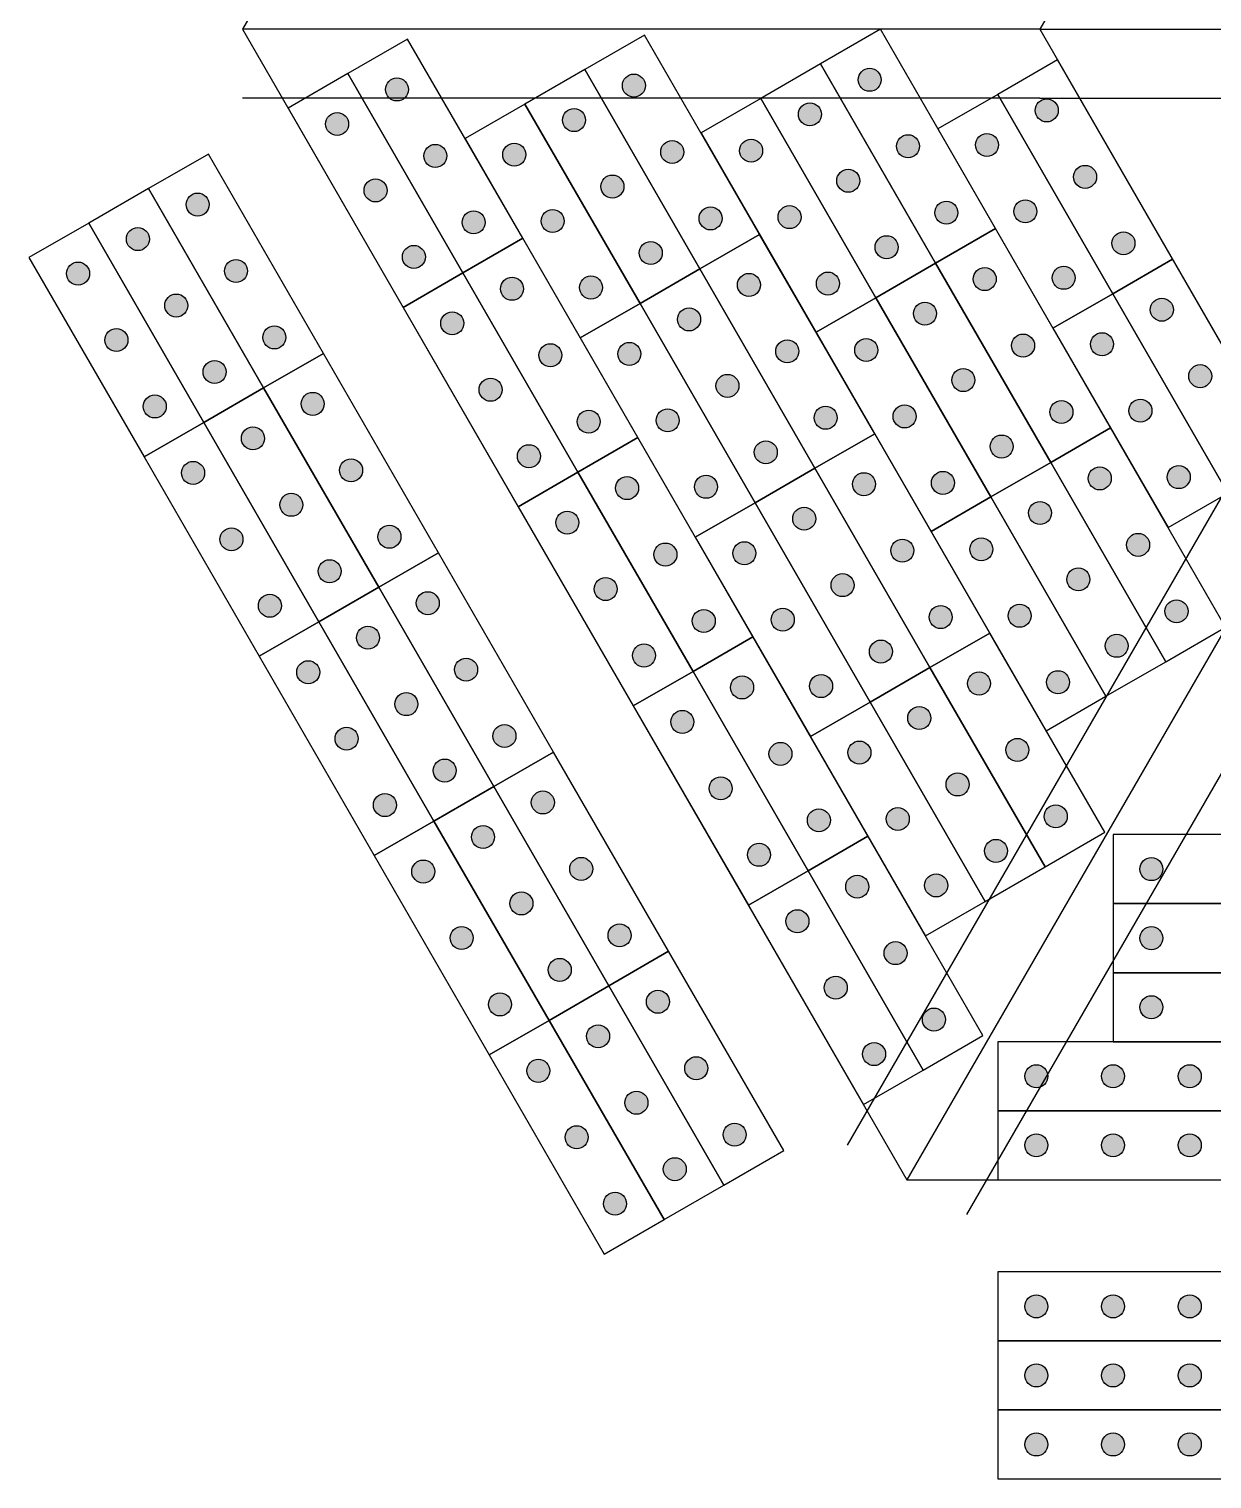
# Model space of a CAD drawing. Header units: millimetres. Extents: x 1388 to 8110, y -1425 to 5021.
# Drawn here: x 2385.8 to 2642.9, y 961.3 to 1276.3 of the extents above; entities that cross this region are included whole.
import ezdxf

# ---------------------------------------------------------------- set-up
doc = ezdxf.new("R2010")
doc.units = ezdxf.units.MM

msp = doc.modelspace()

# ---------------------------------------------------------------- hatches: boundary and pattern name
at = {"true_color": 0xf1eb1f}
h = msp.add_hatch(color=2, dxfattribs=at)
h.dxf.hatch_style = 1
h.paths.add_polyline_path([(2519.754, 1263.999, 1), (2514.754, 1263.999, 1)])
h = msp.add_hatch(color=2, dxfattribs=at)
h.dxf.hatch_style = 1
h.paths.add_polyline_path([(2570.992, 1265.252, 1), (2565.992, 1265.252, 1)])
h = msp.add_hatch(color=2, dxfattribs=at)
h.dxf.hatch_style = 1
h.paths.add_polyline_path([(2468.283, 1263.15, 1), (2463.283, 1263.15, 1)])
h = msp.add_hatch(color=2, dxfattribs=at)
h.dxf.hatch_style = 1
h.paths.add_polyline_path([(2558.002, 1257.752, 1), (2553.002, 1257.752, 1)])
h = msp.add_hatch(color=2, dxfattribs=at)
h.dxf.hatch_style = 1
h.paths.add_polyline_path([(2609.473, 1258.601, 1), (2604.473, 1258.601, 1)])
h = msp.add_hatch(color=2, dxfattribs=at)
h.dxf.hatch_style = 1
h.paths.add_polyline_path([(2455.292, 1255.65, 1), (2450.292, 1255.65, 1)])
h = msp.add_hatch(color=2, dxfattribs=at)
h.dxf.hatch_style = 1
h.paths.add_polyline_path([(2506.763, 1256.499, 1), (2501.763, 1256.499, 1)])
h = msp.add_hatch(color=2, dxfattribs=at)
h.dxf.hatch_style = 1
h.paths.add_polyline_path([(2476.616, 1248.716, 1), (2471.616, 1248.716, 1)])
h = msp.add_hatch(color=2, dxfattribs=at)
h.dxf.hatch_style = 1
h.paths.add_polyline_path([(2493.773, 1248.999, 1), (2488.773, 1248.999, 1)])
h = msp.add_hatch(color=2, dxfattribs=at)
h.dxf.hatch_style = 1
h.paths.add_polyline_path([(2528.087, 1249.565, 1), (2523.087, 1249.565, 1)])
h = msp.add_hatch(color=2, dxfattribs=at)
h.dxf.hatch_style = 1
h.paths.add_polyline_path([(2545.244, 1249.848, 1), (2540.244, 1249.848, 1)])
h = msp.add_hatch(color=2, dxfattribs=at)
h.dxf.hatch_style = 1
h.paths.add_polyline_path([(2579.325, 1250.818, 1), (2574.325, 1250.818, 1)])
h = msp.add_hatch(color=2, dxfattribs=at)
h.dxf.hatch_style = 1
h.paths.add_polyline_path([(2596.482, 1251.101, 1), (2591.482, 1251.101, 1)])
h = msp.add_hatch(color=2, dxfattribs=at)
h.dxf.hatch_style = 1
h.paths.add_polyline_path([(2515.097, 1242.065, 1), (2510.097, 1242.065, 1)])
h = msp.add_hatch(color=2, dxfattribs=at)
h.dxf.hatch_style = 1
h.paths.add_polyline_path([(2566.335, 1243.318, 1), (2561.335, 1243.318, 1)])
h = msp.add_hatch(color=2, dxfattribs=at)
h.dxf.hatch_style = 1
h.paths.add_polyline_path([(2617.806, 1244.167, 1), (2612.806, 1244.167, 1)])
h = msp.add_hatch(color=2, dxfattribs=at)
h.dxf.hatch_style = 1
h.paths.add_polyline_path([(2463.626, 1241.216, 1), (2458.626, 1241.216, 1)])
h = msp.add_hatch(color=2, dxfattribs=at)
h.dxf.hatch_style = 1
h.paths.add_polyline_path([(2424.981, 1238.15, 1), (2419.981, 1238.15, 1)])
h = msp.add_hatch(color=2, dxfattribs=at)
h.dxf.hatch_style = 1
h.paths.add_polyline_path([(2587.659, 1236.384, 1), (2582.659, 1236.384, 1)])
h = msp.add_hatch(color=2, dxfattribs=at)
h.dxf.hatch_style = 1
h.paths.add_polyline_path([(2604.816, 1236.667, 1), (2599.816, 1236.667, 1)])
h = msp.add_hatch(color=2, dxfattribs=at)
h.dxf.hatch_style = 1
h.paths.add_polyline_path([(2484.949, 1234.282, 1), (2479.949, 1234.282, 1)])
h = msp.add_hatch(color=2, dxfattribs=at)
h.dxf.hatch_style = 1
h.paths.add_polyline_path([(2502.106, 1234.565, 1), (2497.106, 1234.565, 1)])
h = msp.add_hatch(color=2, dxfattribs=at)
h.dxf.hatch_style = 1
h.paths.add_polyline_path([(2536.42, 1235.131, 1), (2531.42, 1235.131, 1)])
h = msp.add_hatch(color=2, dxfattribs=at)
h.dxf.hatch_style = 1
h.paths.add_polyline_path([(2553.577, 1235.415, 1), (2548.577, 1235.415, 1)])
h = msp.add_hatch(color=2, dxfattribs=at)
h.dxf.hatch_style = 1
h.paths.add_polyline_path([(2411.991, 1230.65, 1), (2406.991, 1230.65, 1)])
h = msp.add_hatch(color=2, dxfattribs=at)
h.dxf.hatch_style = 1
h.paths.add_polyline_path([(2626.139, 1229.734, 1), (2621.139, 1229.734, 1)])
h = msp.add_hatch(color=2, dxfattribs=at)
h.dxf.hatch_style = 1
h.paths.add_polyline_path([(2471.959, 1226.782, 1), (2466.959, 1226.782, 1)])
h = msp.add_hatch(color=2, dxfattribs=at)
h.dxf.hatch_style = 1
h.paths.add_polyline_path([(2523.43, 1227.631, 1), (2518.43, 1227.631, 1)])
h = msp.add_hatch(color=2, dxfattribs=at)
h.dxf.hatch_style = 1
h.paths.add_polyline_path([(2574.668, 1228.884, 1), (2569.668, 1228.884, 1)])
h = msp.add_hatch(color=2, dxfattribs=at)
h.dxf.hatch_style = 1
h.paths.add_polyline_path([(2399.001, 1223.15, 1), (2394.001, 1223.15, 1)])
h = msp.add_hatch(color=2, dxfattribs=at)
h.dxf.hatch_style = 1
h.paths.add_polyline_path([(2433.315, 1223.716, 1), (2428.315, 1223.716, 1)])
h = msp.add_hatch(color=2, dxfattribs=at)
h.dxf.hatch_style = 1
h.paths.add_polyline_path([(2493.283, 1219.848, 1), (2488.283, 1219.848, 1)])
h = msp.add_hatch(color=2, dxfattribs=at)
h.dxf.hatch_style = 1
h.paths.add_polyline_path([(2510.44, 1220.131, 1), (2505.44, 1220.131, 1)])
h = msp.add_hatch(color=2, dxfattribs=at)
h.dxf.hatch_style = 1
h.paths.add_polyline_path([(2544.754, 1220.698, 1), (2539.754, 1220.698, 1)])
h = msp.add_hatch(color=2, dxfattribs=at)
h.dxf.hatch_style = 1
h.paths.add_polyline_path([(2561.911, 1220.981, 1), (2556.911, 1220.981, 1)])
h = msp.add_hatch(color=2, dxfattribs=at)
h.dxf.hatch_style = 1
h.paths.add_polyline_path([(2595.992, 1221.951, 1), (2590.992, 1221.951, 1)])
h = msp.add_hatch(color=2, dxfattribs=at)
h.dxf.hatch_style = 1
h.paths.add_polyline_path([(2613.149, 1222.234, 1), (2608.149, 1222.234, 1)])
h = msp.add_hatch(color=2, dxfattribs=at)
h.dxf.hatch_style = 1
h.paths.add_polyline_path([(2420.324, 1216.216, 1), (2415.324, 1216.216, 1)])
h = msp.add_hatch(color=2, dxfattribs=at)
h.dxf.hatch_style = 1
h.paths.add_polyline_path([(2583.002, 1214.451, 1), (2578.002, 1214.451, 1)])
h = msp.add_hatch(color=2, dxfattribs=at)
h.dxf.hatch_style = 1
h.paths.add_polyline_path([(2634.473, 1215.3, 1), (2629.473, 1215.3, 1)])
h = msp.add_hatch(color=2, dxfattribs=at)
h.dxf.hatch_style = 1
h.paths.add_polyline_path([(2480.292, 1212.348, 1), (2475.292, 1212.348, 1)])
h = msp.add_hatch(color=2, dxfattribs=at)
h.dxf.hatch_style = 1
h.paths.add_polyline_path([(2531.763, 1213.198, 1), (2526.763, 1213.198, 1)])
h = msp.add_hatch(color=2, dxfattribs=at)
h.dxf.hatch_style = 1
h.paths.add_polyline_path([(2407.334, 1208.716, 1), (2402.334, 1208.716, 1)])
h = msp.add_hatch(color=2, dxfattribs=at)
h.dxf.hatch_style = 1
h.paths.add_polyline_path([(2441.648, 1209.282, 1), (2436.648, 1209.282, 1)])
h = msp.add_hatch(color=2, dxfattribs=at)
h.dxf.hatch_style = 1
h.paths.add_polyline_path([(2604.325, 1207.517, 1), (2599.325, 1207.517, 1)])
h = msp.add_hatch(color=2, dxfattribs=at)
h.dxf.hatch_style = 1
h.paths.add_polyline_path([(2621.482, 1207.8, 1), (2616.482, 1207.8, 1)])
h = msp.add_hatch(color=2, dxfattribs=at)
h.dxf.hatch_style = 1
h.paths.add_polyline_path([(2501.616, 1205.415, 1), (2496.616, 1205.415, 1)])
h = msp.add_hatch(color=2, dxfattribs=at)
h.dxf.hatch_style = 1
h.paths.add_polyline_path([(2518.773, 1205.698, 1), (2513.773, 1205.698, 1)])
h = msp.add_hatch(color=2, dxfattribs=at)
h.dxf.hatch_style = 1
h.paths.add_polyline_path([(2553.087, 1206.264, 1), (2548.087, 1206.264, 1)])
h = msp.add_hatch(color=2, dxfattribs=at)
h.dxf.hatch_style = 1
h.paths.add_polyline_path([(2570.244, 1206.547, 1), (2565.244, 1206.547, 1)])
h = msp.add_hatch(color=2, dxfattribs=at)
h.dxf.hatch_style = 1
h.paths.add_polyline_path([(2428.658, 1201.782, 1), (2423.658, 1201.782, 1)])
h = msp.add_hatch(color=2, dxfattribs=at)
h.dxf.hatch_style = 1
h.paths.add_polyline_path([(2488.626, 1197.915, 1), (2483.626, 1197.915, 1)])
h = msp.add_hatch(color=2, dxfattribs=at)
h.dxf.hatch_style = 1
h.paths.add_polyline_path([(2540.097, 1198.764, 1), (2535.097, 1198.764, 1)])
h = msp.add_hatch(color=2, dxfattribs=at)
h.dxf.hatch_style = 1
h.paths.add_polyline_path([(2591.335, 1200.017, 1), (2586.335, 1200.017, 1)])
h = msp.add_hatch(color=2, dxfattribs=at)
h.dxf.hatch_style = 1
h.paths.add_polyline_path([(2642.806, 1200.866, 1), (2637.806, 1200.866, 1)])
h = msp.add_hatch(color=2, dxfattribs=at)
h.dxf.hatch_style = 1
h.paths.add_polyline_path([(2449.981, 1194.848, 1), (2444.981, 1194.848, 1)])
h = msp.add_hatch(color=2, dxfattribs=at)
h.dxf.hatch_style = 1
h.paths.add_polyline_path([(2415.667, 1194.282, 1), (2410.667, 1194.282, 1)])
h = msp.add_hatch(color=2, dxfattribs=at)
h.dxf.hatch_style = 1
h.paths.add_polyline_path([(2561.42, 1191.83, 1), (2556.42, 1191.83, 1)])
h = msp.add_hatch(color=2, dxfattribs=at)
h.dxf.hatch_style = 1
h.paths.add_polyline_path([(2578.577, 1192.113, 1), (2573.577, 1192.113, 1)])
h = msp.add_hatch(color=2, dxfattribs=at)
h.dxf.hatch_style = 1
h.paths.add_polyline_path([(2612.659, 1193.083, 1), (2607.659, 1193.083, 1)])
h = msp.add_hatch(color=2, dxfattribs=at)
h.dxf.hatch_style = 1
h.paths.add_polyline_path([(2629.816, 1193.366, 1), (2624.816, 1193.366, 1)])
h = msp.add_hatch(color=2, dxfattribs=at)
h.dxf.hatch_style = 1
h.paths.add_polyline_path([(2509.949, 1190.981, 1), (2504.949, 1190.981, 1)])
h = msp.add_hatch(color=2, dxfattribs=at)
h.dxf.hatch_style = 1
h.paths.add_polyline_path([(2527.106, 1191.264, 1), (2522.106, 1191.264, 1)])
h = msp.add_hatch(color=2, dxfattribs=at)
h.dxf.hatch_style = 1
h.paths.add_polyline_path([(2436.991, 1187.348, 1), (2431.991, 1187.348, 1)])
h = msp.add_hatch(color=2, dxfattribs=at)
h.dxf.hatch_style = 1
h.paths.add_polyline_path([(2599.668, 1185.583, 1), (2594.668, 1185.583, 1)])
h = msp.add_hatch(color=2, dxfattribs=at)
h.dxf.hatch_style = 1
h.paths.add_polyline_path([(2496.959, 1183.481, 1), (2491.959, 1183.481, 1)])
h = msp.add_hatch(color=2, dxfattribs=at)
h.dxf.hatch_style = 1
h.paths.add_polyline_path([(2548.43, 1184.33, 1), (2543.43, 1184.33, 1)])
h = msp.add_hatch(color=2, dxfattribs=at)
h.dxf.hatch_style = 1
h.paths.add_polyline_path([(2424.001, 1179.848, 1), (2419.001, 1179.848, 1)])
h = msp.add_hatch(color=2, dxfattribs=at)
h.dxf.hatch_style = 1
h.paths.add_polyline_path([(2458.315, 1180.415, 1), (2453.315, 1180.415, 1)])
h = msp.add_hatch(color=2, dxfattribs=at)
h.dxf.hatch_style = 1
h.paths.add_polyline_path([(2638.149, 1178.932, 1), (2633.149, 1178.932, 1)])
h = msp.add_hatch(color=2, dxfattribs=at)
h.dxf.hatch_style = 1
h.paths.add_polyline_path([(2518.283, 1176.547, 1), (2513.283, 1176.547, 1)])
h = msp.add_hatch(color=2, dxfattribs=at)
h.dxf.hatch_style = 1
h.paths.add_polyline_path([(2535.44, 1176.83, 1), (2530.44, 1176.83, 1)])
h = msp.add_hatch(color=2, dxfattribs=at)
h.dxf.hatch_style = 1
h.paths.add_polyline_path([(2569.754, 1177.396, 1), (2564.754, 1177.396, 1)])
h = msp.add_hatch(color=2, dxfattribs=at)
h.dxf.hatch_style = 1
h.paths.add_polyline_path([(2586.911, 1177.68, 1), (2581.911, 1177.68, 1)])
h = msp.add_hatch(color=2, dxfattribs=at)
h.dxf.hatch_style = 1
h.paths.add_polyline_path([(2620.992, 1178.649, 1), (2615.992, 1178.649, 1)])
h = msp.add_hatch(color=2, dxfattribs=at)
h.dxf.hatch_style = 1
h.paths.add_polyline_path([(2445.324, 1172.915, 1), (2440.324, 1172.915, 1)])
h = msp.add_hatch(color=2, dxfattribs=at)
h.dxf.hatch_style = 1
h.paths.add_polyline_path([(2556.763, 1169.896, 1), (2551.763, 1169.896, 1)])
h = msp.add_hatch(color=2, dxfattribs=at)
h.dxf.hatch_style = 1
h.paths.add_polyline_path([(2608.002, 1171.149, 1), (2603.002, 1171.149, 1)])
h = msp.add_hatch(color=2, dxfattribs=at)
h.dxf.hatch_style = 1
h.paths.add_polyline_path([(2505.292, 1169.047, 1), (2500.292, 1169.047, 1)])
h = msp.add_hatch(color=2, dxfattribs=at)
h.dxf.hatch_style = 1
h.paths.add_polyline_path([(2432.334, 1165.415, 1), (2427.334, 1165.415, 1)])
h = msp.add_hatch(color=2, dxfattribs=at)
h.dxf.hatch_style = 1
h.paths.add_polyline_path([(2466.648, 1165.981, 1), (2461.648, 1165.981, 1)])
h = msp.add_hatch(color=2, dxfattribs=at)
h.dxf.hatch_style = 1
h.paths.add_polyline_path([(2595.244, 1163.246, 1), (2590.244, 1163.246, 1)])
h = msp.add_hatch(color=2, dxfattribs=at)
h.dxf.hatch_style = 1
h.paths.add_polyline_path([(2629.325, 1164.216, 1), (2624.325, 1164.216, 1)])
h = msp.add_hatch(color=2, dxfattribs=at)
h.dxf.hatch_style = 1
h.paths.add_polyline_path([(2526.616, 1162.113, 1), (2521.616, 1162.113, 1)])
h = msp.add_hatch(color=2, dxfattribs=at)
h.dxf.hatch_style = 1
h.paths.add_polyline_path([(2543.773, 1162.396, 1), (2538.773, 1162.396, 1)])
h = msp.add_hatch(color=2, dxfattribs=at)
h.dxf.hatch_style = 1
h.paths.add_polyline_path([(2578.087, 1162.963, 1), (2573.087, 1162.963, 1)])
h = msp.add_hatch(color=2, dxfattribs=at)
h.dxf.hatch_style = 1
h.paths.add_polyline_path([(2453.658, 1158.481, 1), (2448.658, 1158.481, 1)])
h = msp.add_hatch(color=2, dxfattribs=at)
h.dxf.hatch_style = 1
h.paths.add_polyline_path([(2513.626, 1154.613, 1), (2508.626, 1154.613, 1)])
h = msp.add_hatch(color=2, dxfattribs=at)
h.dxf.hatch_style = 1
h.paths.add_polyline_path([(2565.097, 1155.463, 1), (2560.097, 1155.463, 1)])
h = msp.add_hatch(color=2, dxfattribs=at)
h.dxf.hatch_style = 1
h.paths.add_polyline_path([(2616.335, 1156.716, 1), (2611.335, 1156.716, 1)])
h = msp.add_hatch(color=2, dxfattribs=at)
h.dxf.hatch_style = 1
h.paths.add_polyline_path([(2440.667, 1150.981, 1), (2435.667, 1150.981, 1)])
h = msp.add_hatch(color=2, dxfattribs=at)
h.dxf.hatch_style = 1
h.paths.add_polyline_path([(2474.981, 1151.547, 1), (2469.981, 1151.547, 1)])
h = msp.add_hatch(color=2, dxfattribs=at)
h.dxf.hatch_style = 1
h.paths.add_polyline_path([(2534.949, 1147.68, 1), (2529.949, 1147.68, 1)])
h = msp.add_hatch(color=2, dxfattribs=at)
h.dxf.hatch_style = 1
h.paths.add_polyline_path([(2552.106, 1147.963, 1), (2547.106, 1147.963, 1)])
h = msp.add_hatch(color=2, dxfattribs=at)
h.dxf.hatch_style = 1
h.paths.add_polyline_path([(2586.42, 1148.529, 1), (2581.42, 1148.529, 1)])
h = msp.add_hatch(color=2, dxfattribs=at)
h.dxf.hatch_style = 1
h.paths.add_polyline_path([(2603.577, 1148.812, 1), (2598.577, 1148.812, 1)])
h = msp.add_hatch(color=2, dxfattribs=at)
h.dxf.hatch_style = 1
h.paths.add_polyline_path([(2637.659, 1149.782, 1), (2632.659, 1149.782, 1)])
h = msp.add_hatch(color=2, dxfattribs=at)
h.dxf.hatch_style = 1
h.paths.add_polyline_path([(2461.991, 1144.047, 1), (2456.991, 1144.047, 1)])
h = msp.add_hatch(color=2, dxfattribs=at)
h.dxf.hatch_style = 1
h.paths.add_polyline_path([(2624.668, 1142.282, 1), (2619.668, 1142.282, 1)])
h = msp.add_hatch(color=2, dxfattribs=at)
h.dxf.hatch_style = 1
h.paths.add_polyline_path([(2521.959, 1140.18, 1), (2516.959, 1140.18, 1)])
h = msp.add_hatch(color=2, dxfattribs=at)
h.dxf.hatch_style = 1
h.paths.add_polyline_path([(2573.43, 1141.029, 1), (2568.43, 1141.029, 1)])
h = msp.add_hatch(color=2, dxfattribs=at)
h.dxf.hatch_style = 1
h.paths.add_polyline_path([(2449.001, 1136.547, 1), (2444.001, 1136.547, 1)])
h = msp.add_hatch(color=2, dxfattribs=at)
h.dxf.hatch_style = 1
h.paths.add_polyline_path([(2483.315, 1137.113, 1), (2478.315, 1137.113, 1)])
h = msp.add_hatch(color=2, dxfattribs=at)
h.dxf.hatch_style = 1
h.paths.add_polyline_path([(2543.283, 1133.246, 1), (2538.283, 1133.246, 1)])
h = msp.add_hatch(color=2, dxfattribs=at)
h.dxf.hatch_style = 1
h.paths.add_polyline_path([(2560.44, 1133.529, 1), (2555.44, 1133.529, 1)])
h = msp.add_hatch(color=2, dxfattribs=at)
h.dxf.hatch_style = 1
h.paths.add_polyline_path([(2594.754, 1134.095, 1), (2589.754, 1134.095, 1)])
h = msp.add_hatch(color=2, dxfattribs=at)
h.dxf.hatch_style = 1
h.paths.add_polyline_path([(2611.911, 1134.378, 1), (2606.911, 1134.378, 1)])
h = msp.add_hatch(color=2, dxfattribs=at)
h.dxf.hatch_style = 1
h.paths.add_polyline_path([(2470.324, 1129.613, 1), (2465.324, 1129.613, 1)])
h = msp.add_hatch(color=2, dxfattribs=at)
h.dxf.hatch_style = 1
h.paths.add_polyline_path([(2530.292, 1125.746, 1), (2525.292, 1125.746, 1)])
h = msp.add_hatch(color=2, dxfattribs=at)
h.dxf.hatch_style = 1
h.paths.add_polyline_path([(2581.763, 1126.595, 1), (2576.763, 1126.595, 1)])
h = msp.add_hatch(color=2, dxfattribs=at)
h.dxf.hatch_style = 1
h.paths.add_polyline_path([(2491.648, 1122.68, 1), (2486.648, 1122.68, 1)])
h = msp.add_hatch(color=2, dxfattribs=at)
h.dxf.hatch_style = 1
h.paths.add_polyline_path([(2457.334, 1122.113, 1), (2452.334, 1122.113, 1)])
h = msp.add_hatch(color=2, dxfattribs=at)
h.dxf.hatch_style = 1
h.paths.add_polyline_path([(2568.773, 1119.095, 1), (2563.773, 1119.095, 1)])
h = msp.add_hatch(color=2, dxfattribs=at)
h.dxf.hatch_style = 1
h.paths.add_polyline_path([(2603.087, 1119.661, 1), (2598.087, 1119.661, 1)])
h = msp.add_hatch(color=2, dxfattribs=at)
h.dxf.hatch_style = 1
h.paths.add_polyline_path([(2551.616, 1118.812, 1), (2546.616, 1118.812, 1)])
h = msp.add_hatch(color=2, dxfattribs=at)
h.dxf.hatch_style = 1
h.paths.add_polyline_path([(2478.658, 1115.18, 1), (2473.658, 1115.18, 1)])
h = msp.add_hatch(color=2, dxfattribs=at)
h.dxf.hatch_style = 1
h.paths.add_polyline_path([(2538.626, 1111.312, 1), (2533.626, 1111.312, 1)])
h = msp.add_hatch(color=2, dxfattribs=at)
h.dxf.hatch_style = 1
h.paths.add_polyline_path([(2590.097, 1112.161, 1), (2585.097, 1112.161, 1)])
h = msp.add_hatch(color=2, dxfattribs=at)
h.dxf.hatch_style = 1
h.paths.add_polyline_path([(2465.667, 1107.68, 1), (2460.667, 1107.68, 1)])
h = msp.add_hatch(color=2, dxfattribs=at)
h.dxf.hatch_style = 1
h.paths.add_polyline_path([(2499.981, 1108.246, 1), (2494.981, 1108.246, 1)])
h = msp.add_hatch(color=2, dxfattribs=at)
h.dxf.hatch_style = 1
h.paths.add_polyline_path([(2559.949, 1104.378, 1), (2554.949, 1104.378, 1)])
h = msp.add_hatch(color=2, dxfattribs=at)
h.dxf.hatch_style = 1
h.paths.add_polyline_path([(2577.106, 1104.661, 1), (2572.106, 1104.661, 1)])
h = msp.add_hatch(color=2, dxfattribs=at)
h.dxf.hatch_style = 1
h.paths.add_polyline_path([(2611.42, 1105.228, 1), (2606.42, 1105.228, 1)])
h = msp.add_hatch(color=2, dxfattribs=at)
h.dxf.hatch_style = 1
h.paths.add_polyline_path([(2486.991, 1100.746, 1), (2481.991, 1100.746, 1)])
h = msp.add_hatch(color=2, dxfattribs=at)
h.dxf.hatch_style = 1
h.paths.add_polyline_path([(2598.43, 1097.728, 1), (2593.43, 1097.728, 1)])
h = msp.add_hatch(color=2, dxfattribs=at)
h.dxf.hatch_style = 1
h.paths.add_polyline_path([(2508.315, 1093.812, 1), (2503.315, 1093.812, 1)])
h = msp.add_hatch(color=2, dxfattribs=at)
h.dxf.hatch_style = 1
h.paths.add_polyline_path([(2546.959, 1096.878, 1), (2541.959, 1096.878, 1)])
h = msp.add_hatch(color=2, dxfattribs=at)
h.dxf.hatch_style = 1
h.paths.add_polyline_path([(2474.001, 1093.246, 1), (2469.001, 1093.246, 1)])
h = msp.add_hatch(color=2, dxfattribs=at)
h.dxf.hatch_style = 1
h.paths.add_polyline_path([(2632.203, 1093.767, 1), (2627.203, 1093.767, 1)])
h = msp.add_hatch(color=2, dxfattribs=at)
h.dxf.hatch_style = 1
h.paths.add_polyline_path([(2568.283, 1089.945, 1), (2563.283, 1089.945, 1)])
h = msp.add_hatch(color=2, dxfattribs=at)
h.dxf.hatch_style = 1
h.paths.add_polyline_path([(2585.44, 1090.228, 1), (2580.44, 1090.228, 1)])
h = msp.add_hatch(color=2, dxfattribs=at)
h.dxf.hatch_style = 1
h.paths.add_polyline_path([(2495.324, 1086.312, 1), (2490.324, 1086.312, 1)])
h = msp.add_hatch(color=2, dxfattribs=at)
h.dxf.hatch_style = 1
h.paths.add_polyline_path([(2555.292, 1082.445, 1), (2550.292, 1082.445, 1)])
h = msp.add_hatch(color=2, dxfattribs=at)
h.dxf.hatch_style = 1
h.paths.add_polyline_path([(2482.334, 1078.812, 1), (2477.334, 1078.812, 1)])
h = msp.add_hatch(color=2, dxfattribs=at)
h.dxf.hatch_style = 1
h.paths.add_polyline_path([(2516.648, 1079.378, 1), (2511.648, 1079.378, 1)])
h = msp.add_hatch(color=2, dxfattribs=at)
h.dxf.hatch_style = 1
h.paths.add_polyline_path([(2632.203, 1078.767, 1), (2627.203, 1078.767, 1)])
h = msp.add_hatch(color=2, dxfattribs=at)
h.dxf.hatch_style = 1
h.paths.add_polyline_path([(2576.616, 1075.511, 1), (2571.616, 1075.511, 1)])
h = msp.add_hatch(color=2, dxfattribs=at)
h.dxf.hatch_style = 1
h.paths.add_polyline_path([(2503.658, 1071.878, 1), (2498.658, 1071.878, 1)])
h = msp.add_hatch(color=2, dxfattribs=at)
h.dxf.hatch_style = 1
h.paths.add_polyline_path([(2563.626, 1068.011, 1), (2558.626, 1068.011, 1)])
h = msp.add_hatch(color=2, dxfattribs=at)
h.dxf.hatch_style = 1
h.paths.add_polyline_path([(2490.667, 1064.378, 1), (2485.667, 1064.378, 1)])
h = msp.add_hatch(color=2, dxfattribs=at)
h.dxf.hatch_style = 1
h.paths.add_polyline_path([(2524.981, 1064.945, 1), (2519.981, 1064.945, 1)])
h = msp.add_hatch(color=2, dxfattribs=at)
h.dxf.hatch_style = 1
h.paths.add_polyline_path([(2632.203, 1063.767, 1), (2627.203, 1063.767, 1)])
h = msp.add_hatch(color=2, dxfattribs=at)
h.dxf.hatch_style = 1
h.paths.add_polyline_path([(2584.949, 1061.077, 1), (2579.949, 1061.077, 1)])
h = msp.add_hatch(color=2, dxfattribs=at)
h.dxf.hatch_style = 1
h.paths.add_polyline_path([(2511.991, 1057.445, 1), (2506.991, 1057.445, 1)])
h = msp.add_hatch(color=2, dxfattribs=at)
h.dxf.hatch_style = 1
h.paths.add_polyline_path([(2571.959, 1053.577, 1), (2566.959, 1053.577, 1)])
h = msp.add_hatch(color=2, dxfattribs=at)
h.dxf.hatch_style = 1
h.paths.add_polyline_path([(2499.001, 1049.945, 1), (2494.001, 1049.945, 1)])
h = msp.add_hatch(color=2, dxfattribs=at)
h.dxf.hatch_style = 1
h.paths.add_polyline_path([(2533.315, 1050.511, 1), (2528.315, 1050.511, 1)])
h = msp.add_hatch(color=2, dxfattribs=at)
h.dxf.hatch_style = 1
h.paths.add_polyline_path([(2607.203, 1048.767, 1), (2602.203, 1048.767, 1)])
h = msp.add_hatch(color=2, dxfattribs=at)
h.dxf.hatch_style = 1
h.paths.add_polyline_path([(2623.87, 1048.767, 1), (2618.87, 1048.767, 1)])
h = msp.add_hatch(color=2, dxfattribs=at)
h.dxf.hatch_style = 1
h.paths.add_polyline_path([(2640.536, 1048.767, 1), (2635.536, 1048.767, 1)])
h = msp.add_hatch(color=2, dxfattribs=at)
h.dxf.hatch_style = 1
h.paths.add_polyline_path([(2520.324, 1043.011, 1), (2515.324, 1043.011, 1)])
h = msp.add_hatch(color=2, dxfattribs=at)
h.dxf.hatch_style = 1
h.paths.add_polyline_path([(2507.334, 1035.511, 1), (2502.334, 1035.511, 1)])
h = msp.add_hatch(color=2, dxfattribs=at)
h.dxf.hatch_style = 1
h.paths.add_polyline_path([(2541.648, 1036.077, 1), (2536.648, 1036.077, 1)])
h = msp.add_hatch(color=2, dxfattribs=at)
h.dxf.hatch_style = 1
h.paths.add_polyline_path([(2607.203, 1033.767, 1), (2602.203, 1033.767, 1)])
h = msp.add_hatch(color=2, dxfattribs=at)
h.dxf.hatch_style = 1
h.paths.add_polyline_path([(2623.87, 1033.767, 1), (2618.87, 1033.767, 1)])
h = msp.add_hatch(color=2, dxfattribs=at)
h.dxf.hatch_style = 1
h.paths.add_polyline_path([(2640.536, 1033.767, 1), (2635.536, 1033.767, 1)])
h = msp.add_hatch(color=2, dxfattribs=at)
h.dxf.hatch_style = 1
h.paths.add_polyline_path([(2528.658, 1028.577, 1), (2523.658, 1028.577, 1)])
h = msp.add_hatch(color=2, dxfattribs=at)
h.dxf.hatch_style = 1
h.paths.add_polyline_path([(2515.667, 1021.077, 1), (2510.667, 1021.077, 1)])
h = msp.add_hatch(color=2, dxfattribs=at)
h.dxf.hatch_style = 1
h.paths.add_polyline_path([(2607.203, 998.767, 1), (2602.203, 998.767, 1)])
h = msp.add_hatch(color=2, dxfattribs=at)
h.dxf.hatch_style = 1
h.paths.add_polyline_path([(2623.87, 998.767, 1), (2618.87, 998.767, 1)])
h = msp.add_hatch(color=2, dxfattribs=at)
h.dxf.hatch_style = 1
h.paths.add_polyline_path([(2640.536, 998.767, 1), (2635.536, 998.767, 1)])
h = msp.add_hatch(color=2, dxfattribs=at)
h.dxf.hatch_style = 1
h.paths.add_polyline_path([(2607.203, 983.767, 1), (2602.203, 983.767, 1)])
h = msp.add_hatch(color=2, dxfattribs=at)
h.dxf.hatch_style = 1
h.paths.add_polyline_path([(2623.87, 983.767, 1), (2618.87, 983.767, 1)])
h = msp.add_hatch(color=2, dxfattribs=at)
h.dxf.hatch_style = 1
h.paths.add_polyline_path([(2640.536, 983.767, 1), (2635.536, 983.767, 1)])
h = msp.add_hatch(color=2, dxfattribs=at)
h.dxf.hatch_style = 1
h.paths.add_polyline_path([(2607.203, 968.767, 1), (2602.203, 968.767, 1)])
h = msp.add_hatch(color=2, dxfattribs=at)
h.dxf.hatch_style = 1
h.paths.add_polyline_path([(2623.87, 968.767, 1), (2618.87, 968.767, 1)])
h = msp.add_hatch(color=2, dxfattribs=at)
h.dxf.hatch_style = 1
h.paths.add_polyline_path([(2640.536, 968.767, 1), (2635.536, 968.767, 1)])

# ---------------------------------------------------------------- linework, layer by layer
for p, q in [((2605.434, 1276.267), (2432.229, 1276.267)), ((2605.434, 1276.267), (2836.374, 1276.267)), ((2605.434, 1261.267), (2432.229, 1261.267)), ((2605.434, 1261.267), (2836.374, 1261.267)), ((2650.178, 1183.767), (2563.576, 1033.767)), ((2663.169, 1176.267), (2576.566, 1026.267)), ((2676.159, 1168.767), (2589.557, 1018.767))]:
    msp.add_line(p, q)
for points in [[(2576.566, 1526.267), (2432.229, 1276.267), (2576.566, 1026.267), (2865.241, 1026.267), (3009.579, 1276.267), (2865.241, 1526.267)], [(2663.169, 1376.267), (2605.434, 1276.267), (2663.169, 1176.267), (2778.639, 1176.267), (2836.374, 1276.267), (2778.639, 1376.267)], [(2557.83, 1268.719), (2582.83, 1225.417), (2595.82, 1232.917), (2570.82, 1276.219)], [(2455.121, 1266.616), (2480.121, 1223.315), (2493.111, 1230.815), (2468.111, 1274.116)], [(2506.592, 1267.466), (2531.592, 1224.165), (2544.582, 1231.665), (2519.582, 1274.966)], [(2596.311, 1262.068), (2621.311, 1218.767), (2634.301, 1226.267), (2609.301, 1269.568)], [(2442.13, 1259.116), (2467.13, 1215.815), (2480.121, 1223.315), (2455.121, 1266.616)], [(2493.602, 1259.966), (2518.602, 1216.665), (2531.592, 1224.165), (2506.592, 1267.466)], [(2544.84, 1261.219), (2569.84, 1217.917), (2582.83, 1225.417), (2557.83, 1268.719)], [(2531.849, 1253.719), (2556.849, 1210.417), (2569.84, 1217.917), (2544.84, 1261.219)], [(2583.32, 1254.568), (2608.32, 1211.267), (2621.311, 1218.767), (2596.311, 1262.068)], [(2480.611, 1252.466), (2505.611, 1209.165), (2518.602, 1216.665), (2493.602, 1259.966)], [(2411.82, 1241.616), (2436.82, 1198.315), (2449.81, 1205.815), (2424.81, 1249.116)], [(2398.829, 1234.116), (2423.829, 1190.815), (2436.82, 1198.315), (2411.82, 1241.616)], [(2385.839, 1226.616), (2410.839, 1183.315), (2423.829, 1190.815), (2398.829, 1234.116)], [(2582.83, 1225.417), (2607.83, 1182.116), (2620.82, 1189.616), (2595.82, 1232.917)], [(2480.121, 1223.315), (2505.121, 1180.014), (2518.111, 1187.514), (2493.111, 1230.815)], [(2531.592, 1224.165), (2556.592, 1180.863), (2569.582, 1188.363), (2544.582, 1231.665)], [(2621.311, 1218.767), (2646.311, 1175.466), (2659.301, 1182.966), (2634.301, 1226.267)], [(2467.13, 1215.815), (2492.13, 1172.514), (2505.121, 1180.014), (2480.121, 1223.315)], [(2518.602, 1216.665), (2543.602, 1173.363), (2556.592, 1180.863), (2531.592, 1224.165)], [(2569.84, 1217.917), (2594.84, 1174.616), (2607.83, 1182.116), (2582.83, 1225.417)], [(2505.611, 1209.165), (2530.611, 1165.863), (2543.602, 1173.363), (2518.602, 1216.665)], [(2556.849, 1210.417), (2581.849, 1167.116), (2594.84, 1174.616), (2569.84, 1217.917)], [(2608.32, 1211.267), (2633.32, 1167.966), (2646.311, 1175.466), (2621.311, 1218.767)], [(2436.82, 1198.315), (2461.82, 1155.014), (2474.81, 1162.514), (2449.81, 1205.815)], [(2423.829, 1190.815), (2448.829, 1147.514), (2461.82, 1155.014), (2436.82, 1198.315)], [(2410.839, 1183.315), (2435.839, 1140.014), (2448.829, 1147.514), (2423.829, 1190.815)], [(2556.592, 1180.863), (2581.592, 1137.562), (2594.582, 1145.062), (2569.582, 1188.363)], [(2607.83, 1182.116), (2632.83, 1138.815), (2645.82, 1146.315), (2620.82, 1189.616)], [(2505.121, 1180.014), (2530.121, 1136.713), (2543.111, 1144.213), (2518.111, 1187.514)], [(2594.84, 1174.616), (2619.84, 1131.315), (2632.83, 1138.815), (2607.83, 1182.116)], [(2492.13, 1172.514), (2517.13, 1129.213), (2530.121, 1136.713), (2505.121, 1180.014)], [(2543.602, 1173.363), (2568.602, 1130.062), (2581.592, 1137.562), (2556.592, 1180.863)], [(2530.611, 1165.863), (2555.611, 1122.562), (2568.602, 1130.062), (2543.602, 1173.363)], [(2581.849, 1167.116), (2606.849, 1123.815), (2619.84, 1131.315), (2594.84, 1174.616)], [(2461.82, 1155.014), (2486.82, 1111.713), (2499.81, 1119.213), (2474.81, 1162.514)], [(2448.829, 1147.514), (2473.829, 1104.213), (2486.82, 1111.713), (2461.82, 1155.014)], [(2435.839, 1140.014), (2460.839, 1096.713), (2473.829, 1104.213), (2448.829, 1147.514)], [(2530.121, 1136.713), (2555.121, 1093.411), (2568.111, 1100.911), (2543.111, 1144.213)], [(2581.592, 1137.562), (2606.592, 1094.261), (2619.582, 1101.761), (2594.582, 1145.062)], [(2568.602, 1130.062), (2593.602, 1086.761), (2606.592, 1094.261), (2581.592, 1137.562)], [(2517.13, 1129.213), (2542.13, 1085.911), (2555.121, 1093.411), (2530.121, 1136.713)], [(2555.611, 1122.562), (2580.611, 1079.261), (2593.602, 1086.761), (2568.602, 1130.062)], [(2486.82, 1111.713), (2511.82, 1068.411), (2524.81, 1075.911), (2499.81, 1119.213)], [(2473.829, 1104.213), (2498.829, 1060.911), (2511.82, 1068.411), (2486.82, 1111.713)], [(2460.839, 1096.713), (2485.839, 1053.411), (2498.829, 1060.911), (2473.829, 1104.213)], [(2555.121, 1093.411), (2580.121, 1050.11), (2593.111, 1057.61), (2568.111, 1100.911)], [(2621.37, 1086.267), (2671.37, 1086.267), (2671.37, 1101.267), (2621.37, 1101.267)], [(2542.13, 1085.911), (2567.13, 1042.61), (2580.121, 1050.11), (2555.121, 1093.411)], [(2621.37, 1071.267), (2671.37, 1071.267), (2671.37, 1086.267), (2621.37, 1086.267)], [(2511.82, 1068.411), (2536.82, 1025.11), (2549.81, 1032.61), (2524.81, 1075.911)], [(2621.37, 1056.267), (2671.37, 1056.267), (2671.37, 1071.267), (2621.37, 1071.267)], [(2498.829, 1060.911), (2523.829, 1017.61), (2536.82, 1025.11), (2511.82, 1068.411)], [(2485.839, 1053.411), (2510.839, 1010.11), (2523.829, 1017.61), (2498.829, 1060.911)], [(2596.37, 1041.267), (2646.37, 1041.267), (2646.37, 1056.267), (2596.37, 1056.267)], [(2596.37, 1026.267), (2646.37, 1026.267), (2646.37, 1041.267), (2596.37, 1041.267)], [(2596.37, 991.267), (2646.37, 991.267), (2646.37, 1006.267), (2596.37, 1006.267)], [(2596.37, 976.267), (2646.37, 976.267), (2646.37, 991.267), (2596.37, 991.267)], [(2596.37, 961.267), (2646.37, 961.267), (2646.37, 976.267), (2596.37, 976.267)]]:
    msp.add_lwpolyline(points, close=True)
at = {"color": 2, "true_color": 0xf1eb1f}
for centre in [(2517.254, 1263.999), (2568.492, 1265.252), (2465.783, 1263.15), (2555.502, 1257.752), (2606.973, 1258.601), (2452.792, 1255.65), (2504.263, 1256.499), (2474.116, 1248.716), (2491.273, 1248.999), (2525.587, 1249.565), (2542.744, 1249.848), (2576.825, 1250.818), (2593.982, 1251.101), (2512.597, 1242.065), (2563.835, 1243.318), (2615.306, 1244.167), (2461.126, 1241.216), (2422.481, 1238.15), (2585.159, 1236.384), (2602.316, 1236.667), (2482.449, 1234.282), (2499.606, 1234.565), (2533.92, 1235.131), (2551.077, 1235.415), (2409.491, 1230.65), (2623.639, 1229.734), (2469.459, 1226.782), (2520.93, 1227.631), (2572.168, 1228.884), (2396.501, 1223.15), (2430.815, 1223.716), (2490.783, 1219.848), (2507.94, 1220.131), (2542.254, 1220.698), (2559.411, 1220.981), (2593.492, 1221.951), (2610.649, 1222.234), (2417.824, 1216.216), (2580.502, 1214.451), (2631.973, 1215.3), (2477.792, 1212.348), (2529.263, 1213.198), (2404.834, 1208.716), (2439.148, 1209.282), (2601.825, 1207.517), (2618.982, 1207.8), (2499.116, 1205.415), (2516.273, 1205.698), (2550.587, 1206.264), (2567.744, 1206.547), (2426.158, 1201.782), (2486.126, 1197.915), (2537.597, 1198.764), (2588.835, 1200.017), (2640.306, 1200.866), (2447.481, 1194.848), (2413.167, 1194.282), (2558.92, 1191.83), (2576.077, 1192.113), (2610.159, 1193.083), (2627.316, 1193.366), (2507.449, 1190.981), (2524.606, 1191.264), (2434.491, 1187.348), (2597.168, 1185.583), (2494.459, 1183.481), (2545.93, 1184.33), (2421.501, 1179.848), (2455.815, 1180.415), (2635.649, 1178.932), (2515.783, 1176.547), (2532.94, 1176.83), (2567.254, 1177.396), (2584.411, 1177.68), (2618.492, 1178.649), (2442.824, 1172.915), (2554.263, 1169.896), (2605.502, 1171.149), (2502.792, 1169.047), (2429.834, 1165.415), (2464.148, 1165.981), (2592.744, 1163.246), (2626.825, 1164.216), (2524.116, 1162.113), (2541.273, 1162.396), (2575.587, 1162.963), (2451.158, 1158.481), (2511.126, 1154.613), (2562.597, 1155.463), (2613.835, 1156.716), (2438.167, 1150.981), (2472.481, 1151.547), (2532.449, 1147.68), (2549.606, 1147.963), (2583.92, 1148.529), (2601.077, 1148.812), (2635.159, 1149.782), (2459.491, 1144.047), (2622.168, 1142.282), (2519.459, 1140.18), (2570.93, 1141.029), (2446.501, 1136.547), (2480.815, 1137.113), (2540.783, 1133.246), (2557.94, 1133.529), (2592.254, 1134.095), (2609.411, 1134.378), (2467.824, 1129.613), (2527.792, 1125.746), (2579.263, 1126.595), (2489.148, 1122.68), (2454.834, 1122.113), (2566.273, 1119.095), (2600.587, 1119.661), (2549.116, 1118.812), (2476.158, 1115.18), (2536.126, 1111.312), (2587.597, 1112.161), (2463.167, 1107.68), (2497.481, 1108.246), (2557.449, 1104.378), (2574.606, 1104.661), (2608.92, 1105.228), (2484.491, 1100.746), (2595.93, 1097.728), (2505.815, 1093.812), (2544.459, 1096.878), (2471.501, 1093.246), (2629.703, 1093.767), (2565.783, 1089.945), (2582.94, 1090.228), (2492.824, 1086.312), (2552.792, 1082.445), (2479.834, 1078.812), (2514.148, 1079.378), (2629.703, 1078.767), (2574.116, 1075.511), (2501.158, 1071.878), (2561.126, 1068.011), (2488.167, 1064.378), (2522.481, 1064.945), (2629.703, 1063.767), (2582.449, 1061.077), (2509.491, 1057.445), (2569.459, 1053.577), (2496.501, 1049.945), (2530.815, 1050.511), (2604.703, 1048.767), (2621.37, 1048.767), (2638.036, 1048.767), (2517.824, 1043.011), (2504.834, 1035.511), (2539.148, 1036.077), (2604.703, 1033.767), (2621.37, 1033.767), (2638.036, 1033.767), (2526.158, 1028.577), (2513.167, 1021.077), (2604.703, 998.767), (2621.37, 998.767), (2638.036, 998.767), (2604.703, 983.767), (2621.37, 983.767), (2638.036, 983.767), (2604.703, 968.767), (2621.37, 968.767), (2638.036, 968.767)]:
    msp.add_circle(centre, 2.5, dxfattribs=at)

doc.saveas('drawing.dxf')
